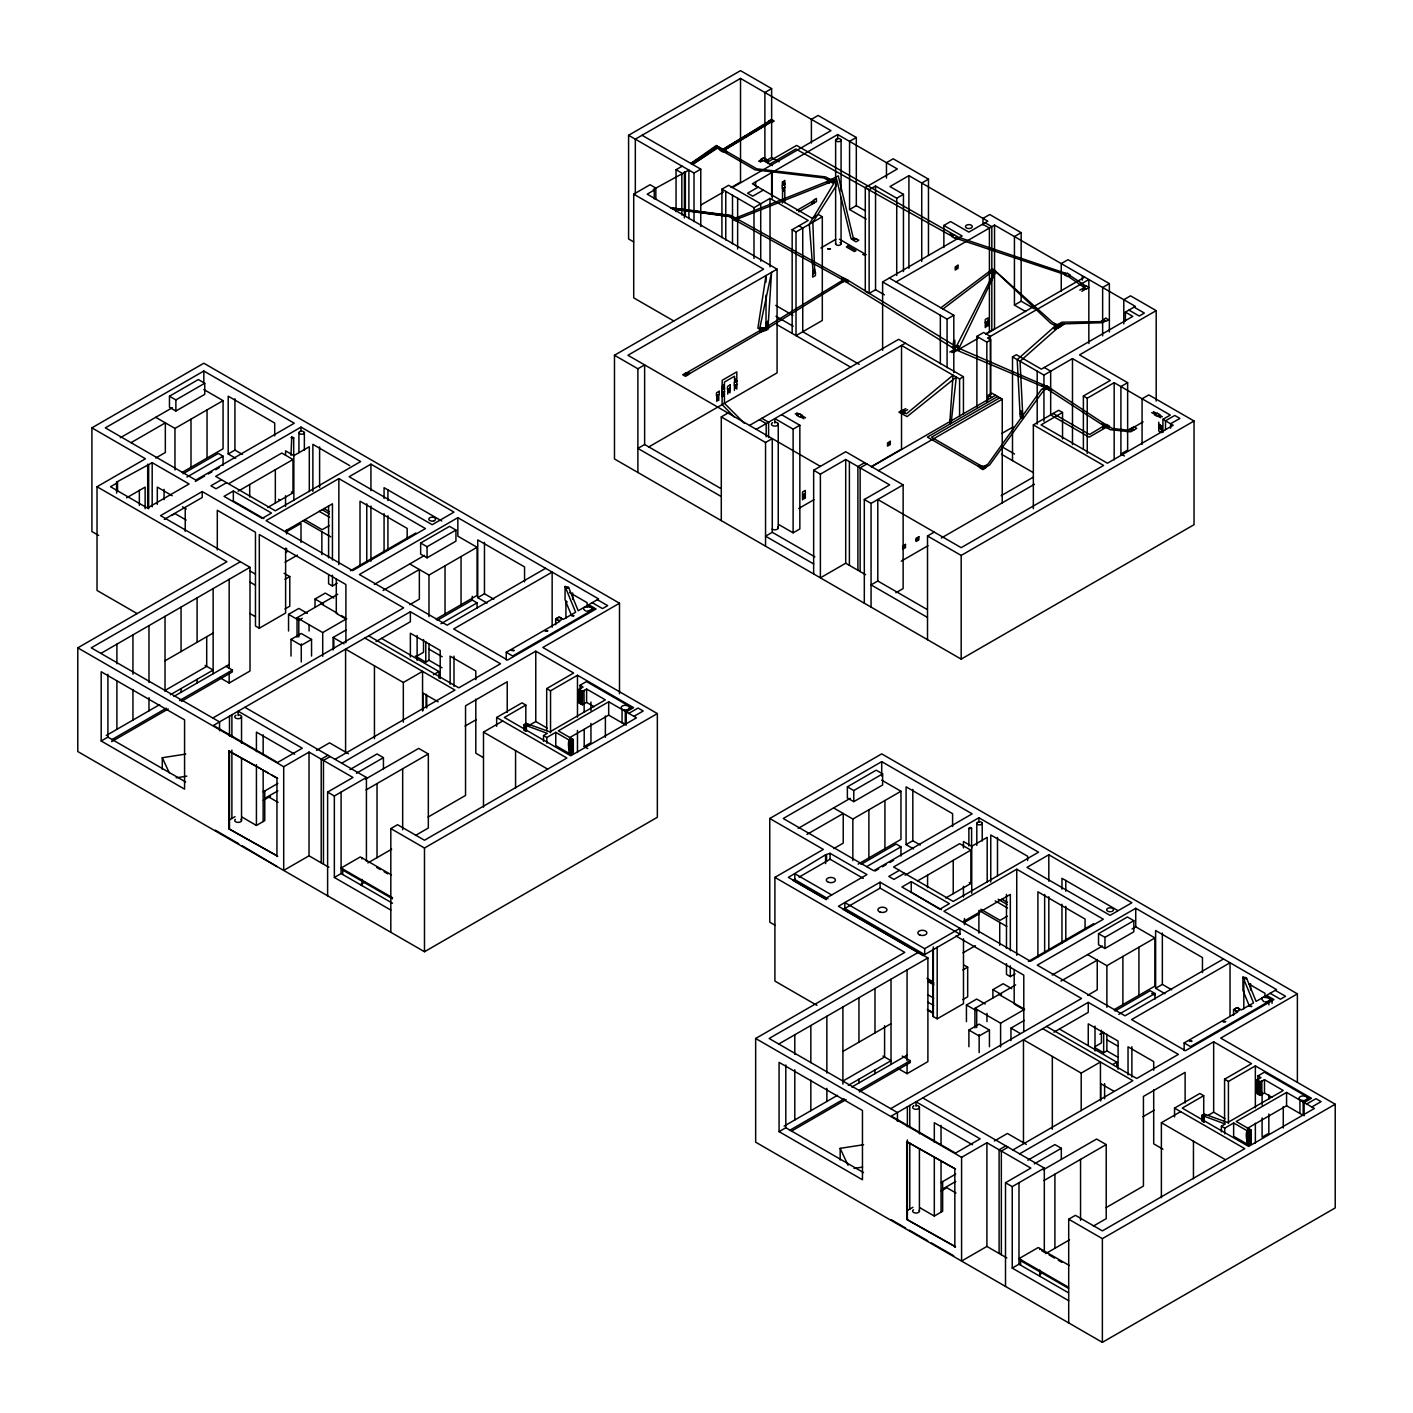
<?xml version="1.0" encoding="UTF-8"?>
<svg xmlns="http://www.w3.org/2000/svg" width="1413" height="1413" viewBox="0 0 1413 1413"><rect width="100%" height="100%" fill="white"/><g stroke="black" fill="none" stroke-linecap="round" stroke-linejoin="round"><path stroke-width="1.5" d="M290.99 455.322L291.749 436.97M291.767 436.97L293.639 437.924L290.99 437.677M565.924 618.258L565.906 600.984M584.205 690.445L583.958 690.568A2.49 1.448 0 0 1 581.061 690.621L579.966 689.226A2.49 1.448 0 0 1 580.69 688.396M841.053 243.99L841.071 197.484M968.876 845.963L968.876 828.248L970.448 827.523M971.596 848.171L971.596 828.301L970.448 827.523M770.438 122.083L770.615 120.9L771.551 121.43L723.597 150.326L723.597 149.248M971.579 828.407L968.876 828.407M958.491 348.075L958.562 345.885L958.014 347.792M547.714 631.099L545.012 631.046L547.643 630.728M1225.583 1021.776L1222.899 1021.634L1225.583 1021.458M1251.847 1006.321L1249.233 1005.862L1251.37 1006.692M830.667 180.811L829.184 180.246L826.905 182.153L833.44 179.133L829.184 180.246L827.117 179.045M957.678 347.598L957.89 345.478L957.219 347.333M956.919 347.156L957.378 345.161L956.53 346.927M863.113 254.428L864.897 254.428M864.88 254.658L863.131 254.658M840.965 244.202L840.7 244.573A2.72 1.572 0 0 1 837.22 245.226A2.72 1.572 0 0 1 835.772 243.283M672.182 208.594L729.779 216.118L735.555 218.821L730.362 215.73L671.193 208.011M573.961 615.697L571.329 615.291L573.484 616.068M1204.017 1116.093L1205.66 1115.069L1203.152 1115.669M1249.904 1129.393L1249.799 1143.082M571.912 752.44C571.082 757.739 572.954 740.907 571.629 738.911C563.469 736.155 574.137 774.253 569.987 740.165M761.784 330.748L767.93 327.922L766.605 327.162L762.578 328.664M513.873 650.828L511.347 650.333L513.996 650.227M571.876 739.953L571.876 753.27M1191.707 1041.505L1189.234 1040.975L1191.883 1040.869M1249.763 1143.912C1254.62 1122.487 1241.886 1126.355 1247.944 1144.159M763.974 329.07L766.906 327.321L762.031 329.3L764.61 329.194M1244.147 991.255L1244.147 992.368M1265.359 1001.941C1280.125 999.238 1254.249 993.056 1264.087 1001.764M940.864 307.787L990.16 270.854M942.983 309.005L989.506 273.68L995.3 270.66L992.544 269.053L989.789 270.66L992.544 272.25M571.77 740.023L571.629 753.429M690.816 163.431L716.338 145.504L722.414 149.001M692.388 164.332L717.292 147.659L726.176 152.445L717.362 147.305L691.964 164.085M691.399 163.749L717.062 146.634L726.971 152.003L717.08 146.281L691.098 163.59M692.67 164.509L717.398 148.082L720.701 149.99M735.396 219.739L738.822 218.079L735.696 219.88M770.615 120.9L725.222 148.294L769.696 121.659M723.332 150.167L770.156 121.924M98.627 535.439L91.898 531.553L91.898 427.856L203.825 363.229L619.495 603.227L619.495 693.677M203.825 371.018L105.357 427.856L195.806 480.084L294.275 423.229L203.825 371.018L203.825 383.365M169.472 396.223L198.332 379.549L204.744 383.259L204.744 394.368L175.883 411.024L169.472 407.333L169.472 396.223L175.883 399.914L204.744 383.259M633.642 241.888L628.591 238.974L628.591 135.277L740.518 70.65L771.639 88.613L771.639 157.497L779.075 161.788M732.499 187.487L830.968 130.65L740.518 78.422L635.32 139.163L635.32 194.323M120.282 437.765L172.368 407.686M130.95 442.711L165.339 422.858L165.339 452.496L155.783 458.006M155.713 417.312L174.965 428.422L223.077 400.638L223.077 448.786L182.083 472.454M771.639 88.613L764.892 92.499L764.892 159.227M137.132 613.595L97.02 590.44L97.02 486.743L145.451 458.783L91.898 427.856M116.59 493.155L116.59 482.116L152.18 462.669L189.077 483.97L147.376 508.044L110.497 486.743L117.544 482.663L117.544 491.494M673.842 321.016L633.713 297.86L633.713 194.164L650.068 184.714L655.844 188.053L655.844 199.074M676.05 211.632L676.05 169.719L682.143 166.204M769.025 121.253L723.332 149.089M688.89 218.626L688.89 170.09L653.283 189.536L654.254 190.084L654.254 198.915M722.855 149.884L725.417 148.418M770.721 122.242L724.763 149.919M654.254 190.084L647.189 194.164L777.079 269.159L777.079 372.855L648.655 447.003M126.569 497.835L145.133 487.114L145.133 508.751M628.591 135.277L694.013 173.057L700.76 169.154L700.76 226.522M183.107 473.708L218.256 453.414L223.077 456.187L223.077 465.46M186.905 477.064L223.077 456.187M274.705 435.893L274.705 423.052L228.2 396.188L228.2 453.962L234.929 450.076L242.382 454.385M195.312 481.48L204.567 476.128M208.259 473.991L211.968 471.854M215.659 469.717L219.368 467.579M758.675 161.17L761.43 159.581M762.084 159.969L759.982 161.17L762.578 160.252M301.004 427.115L215.694 476.375L275.341 510.817L360.668 461.556L301.004 427.115L301.004 431.513M760.3 162.124L763.055 160.517M766.588 160.411L771.639 157.497M721.919 237.702L721.919 189.165L728.649 185.28L760.724 203.79L760.724 261.158M221.47 479.714L210.908 485.807L216.048 488.774L226.592 482.663M212.798 718.034L403.641 607.855L202.218 491.565L160.534 515.639L250.013 567.302L250.013 670.998L229.171 683.027L219.545 677.481M700.76 205.079L723.474 191.974M731.051 187.593L740.518 182.118L740.518 78.422M164.314 519.366L202.218 497.482L202.218 491.565M171.75 515.445L174.965 513.59L186.198 520.09M229.083 483.458L281.77 453.043L292.986 459.525L292.986 492.854L267.764 507.426M884.379 294.805L875.548 289.718L869.136 293.409L865.286 291.202L865.286 187.487L897.361 168.977L837.697 134.535L752.387 183.796L812.051 218.238L818.463 214.529L822.313 216.754L822.313 320.451L796.014 335.64L796.014 231.944L822.313 216.754M758.163 187.117L747.601 193.228L752.74 196.177L763.303 190.084M285.55 455.127L285.55 450.853L293.851 455.64L309.306 446.72L309.306 491.583M233.339 491L224.031 496.369L262.2 518.412L271.508 513.043L233.339 491L233.339 500.997L263.86 518.624M238.143 491.194L292.986 459.525M865.533 210.961L856.313 205.644L856.313 137.503L849.566 141.388L849.566 209.53L866.169 219.121M782.502 183.831L782.996 185.156M784.462 182.701L784.462 184.308M784.974 184.008L782.219 185.598L782.219 188.794L784.974 187.205M731.916 218.008L736.12 218.026M735.961 217.92L828.442 181.023M721.919 189.165L753.994 207.676L770.032 198.421L808.201 220.463L792.163 229.718L792.163 333.415M782.608 191.32L782.837 188.424M736.632 218.309L738.169 217.69L734.389 218.768M737.727 218.944L833.652 180.846L830.897 179.257L828.142 180.846L830.897 182.454M737.674 221.187L738.593 220.658L736.685 219.315M827.983 178.55L834.712 182.171M831.339 179.522L838.262 175.848L853.134 237.349L855.695 238.832M830.173 182.03L828.442 183.036L830.349 182.136M833.281 180.634L836.549 178.762L851.015 238.567L853.576 240.051M834.977 181.994L831.427 180.687L827.612 182.56L831.144 180.528L829.82 179.875M813.658 200.717L796.773 210.466M813.641 201.335L812.175 201.67M813.641 201.829L812.175 203.154L813.641 202.306M813.641 202.66L812.175 203.755L813.641 202.889M798.663 211.897L816.414 201.635L816.414 198.456L813.658 200.045L813.658 203.242M338.855 478.601L266.05 520.638L352.649 570.622L425.454 528.586L338.855 478.601L338.855 564.652M370.93 464.153L349.117 476.746L432.184 524.7L453.997 512.107L370.93 464.153L370.93 490.629M865.286 187.487L869.136 189.713L875.548 186.021L896.725 198.226L903.455 194.34L903.455 271.561M619.495 603.227L542.839 647.472L657.345 713.583L657.345 817.279L424.483 951.726L77.786 751.539L77.786 647.843L226.91 561.738L97.02 486.743M285.62 530.811L332.444 503.787L332.444 560.043M286.892 531.553L301.004 523.411L301.004 542.451M849.566 209.53L856.313 205.644M943.866 247.522L943.866 225.462L950.596 221.558L968.876 232.121L987.811 221.187L908.912 175.636L889.978 186.569L903.455 194.34M240.387 561.738L91.244 647.843L219.545 721.919L219.545 730.733M1142.075 444.441L1142.075 398.784L1148.804 394.898L1194.038 421.003L1194.038 524.7L961.176 659.129L614.478 458.96L614.478 355.264L763.621 269.159L633.713 194.164M100.871 653.407L250.013 567.302M928.465 255.435L928.465 179.168L921.735 183.054L921.735 261.493M329.388 525.548L322.182 529.698L304.678 519.613M777.079 269.159L627.937 355.264L820.388 466.361M820.882 247.946L835.842 239.309M285.126 562.197L297.472 555.079M614.478 355.264L637.881 368.775L644.628 364.89L644.628 444.512L720.436 488.28M814.736 269.565L814.542 272.868M284.967 579.33L289.789 576.557L289.789 606.177L284.967 608.968M165.021 660.807L213.133 633.024M841.653 278.555L847.5 281.964L842.978 279.597M759.417 328.275L761.059 329.547M760.671 327.551L763.002 329.176M842.66 280.286L766.729 326.703L766.87 321.687L767.135 326.527M843.985 280.198L841.883 281.399M842.378 281.699L844.974 280.039M842.784 281.929L844.568 280.904L765.475 329.688M685.729 373.315L760.689 330.112M763.515 328.558L768.425 325.785L768.425 328.964L765.669 330.554L765.669 327.374M847.747 280.039L844.974 281.629L842.219 280.039L844.974 278.432L958.985 348.357L1046.327 386.191M687.248 374.198L689.615 373.244L686.594 374.993L685.058 374.109L688.484 372.59L686.488 373.756M767.559 327.71L760.106 331.949M762.472 331.137L760.424 332.143L762.314 331.048L759.717 328.099L761.96 329.017L762.472 331.137L687.954 374.604M847.888 281.752L842.307 278.184M350.477 570.764L415.828 533.037M217.302 549.904L217.302 510.27L255.47 532.295L255.47 625.994L259.303 628.22L285.62 613.03L285.62 548.12M328.593 575.126L328.593 583.781L332.444 586.006L337.248 583.216M288.552 631.01L288.552 614.355L298.814 608.42L307.363 613.366M315.011 607.343L315.011 599.024L325.273 593.089L333.821 598.035M552.147 627.266L552.147 572.106L453.679 628.962L507.567 660.065L596.074 608.968L588.709 604.693L598.653 598.953L457.847 517.67L359.379 574.526L447.126 625.182L545.595 568.326M165.021 690.445L206.704 666.371L206.704 637.192M420.65 543.016L449.528 526.36L455.94 530.052L455.94 541.179L427.062 557.835L420.65 554.126L420.65 543.016L427.062 546.725L455.94 530.052M954.605 235.017L951.85 236.607L954.605 238.196L957.36 236.607M297.048 637.192L297.048 617.746L337.76 594.237M882.613 350.336L882.613 281.929L962.147 236.006L943.866 225.462M302.241 618.293L298.814 620.272L288.552 614.355M170.355 694.754L213.133 670.062L205.115 665.435M106.222 735.502L159.669 704.628M173.923 696.397L229.171 664.516M101.188 740.995L184.573 789.143L184.573 719.871L101.188 671.74L101.188 740.995L107.918 737.109L185.633 781.954M896.072 281.929L994.54 225.091L1135.345 306.374L1125.402 312.114L1125.402 320.945M374.304 584.417L424.536 555.415M111.627 739.776L166.345 708.196M179.539 700.565L232.368 670.062L232.368 671.917L181.429 701.325M111.627 741.631L168.218 708.955M724.622 388.116L721.866 389.705L721.866 392.885L724.622 391.295M737.003 380.962L734.23 382.552L734.23 385.749L737.003 384.142M291.007 656.091L291.007 639.418L301.269 633.501L311.549 639.418L311.549 656.091M383.064 590.475L419.361 569.51L419.361 599.147L409.805 604.658M734.636 388.345L734.919 385.343M723.456 396.17L723.156 392.143M644.628 444.512L637.881 448.398L721.284 496.546M297.048 617.746L322.712 632.565L346.768 618.664M311.549 639.418L301.269 645.352L291.007 639.418M957.255 266.686L957.466 267.622M1034.281 308.758L1021.157 301.199L1021.157 232.668L1014.428 236.572L1014.428 305.084L1025.661 311.567M409.735 563.964L428.987 575.073L477.082 547.29L477.082 595.438L436.105 619.106M333.079 649.98L333.079 637.475L346.397 629.792M721.284 520.62L721.284 416.923L728.013 413.038M995.882 272.197L992.862 269.848L988.994 271.861L992.915 269.6L994.893 270.89M368.687 635.815L458.801 687.848L500.502 663.774L410.371 611.741L213.451 725.434L277.602 762.472L302.294 748.219L238.143 711.181L238.143 715.596M749.508 425.437L898.65 339.332L963.436 376.741L963.436 414.256M376.017 641.573L410.371 621.738L410.371 611.741M756.238 429.322L905.38 343.218M882.613 281.929L947.081 319.144L953.81 315.258L953.81 372.626M437.129 620.378L472.278 600.066L477.082 602.856L477.082 608.402M524.559 581.909L524.559 566.931L477.735 539.89L477.735 597.664L484.465 593.778L493.826 599.183M440.927 623.734L477.082 602.856M228.835 828.76L277.602 856.172L228.835 828.76L228.835 750.992L260.946 768.778M721.284 416.923L765.546 442.481L772.275 438.595L772.275 532.295L814.842 556.863M774.836 422.999L774.836 418.601L793.117 429.146L799.846 425.26L799.846 528.957L793.117 532.842L778.492 524.4M1014.428 305.084L1021.157 301.199M985.25 322.676L988.005 321.087M986.221 324.707L986.221 322.111M987.245 324.125L987.369 321.44M987.775 323.824L987.775 321.21M417.118 655.985L423.529 652.294L423.529 639.594M952.327 347.227L953.881 348.11M949.819 352.049L954.852 349.152L954.852 340.233M976.895 406.979L976.895 336.382L983.642 332.479L990.372 336.382L990.372 395.94M951.779 352.508L958.985 348.357L994.805 273.981L994.063 271.225L993.304 273.115L992.721 269.954M953.227 352.632L977.99 338.343M985.603 333.945L994.54 328.787L994.54 225.091M986.203 333.963L1084.672 277.125M415.281 656.038L425.772 662.114L428.987 660.26L442.039 667.784M976.895 336.382L986.839 342.123L990.69 339.897L990.69 395.057M1079.832 290.124L1083.965 287.74M1084.937 288.287L1083.153 289.312L1085.484 288.605M345.584 752.846L345.584 649.15L403.323 682.479L422.558 671.369L422.558 711.075M1081.863 291.29L1085.996 288.888M1109.364 331.967L1109.364 283.607L1102.635 287.493L1102.635 335.852M433.42 674.725L438.931 671.546L438.931 678.081M77.786 647.843L283.695 766.729L309.023 752.105L352.967 777.468L327.622 792.092L327.622 895.789M902.006 410.759L905.804 408.569M871.062 466.732L901.529 449.14L901.529 345.443L959.586 378.967L963.436 376.741M316.512 750.374L329.547 742.849L348.41 753.73M903.843 411.819L907.658 409.629M1055.864 324.407L1059.379 326.615L1055.122 329.141L1059.98 326.686L1056.624 324.849M901.635 413.726L904.391 412.137L901.635 410.547L898.88 412.137L907.111 416.605L956.301 377.077L951.196 422.54M1054.893 326.279L1017.201 359.644L1020.204 416.923L1022.959 418.513L1022.959 415.334L1020.204 413.744M1057.648 324.69L1061.993 322.182L1100.745 321.634L1103.571 320.097M228.835 750.992L277.602 778.386L272.038 775.189M1057.754 327.922L1020.045 361.286L1022.747 415.21M1060.509 326.332L1064.854 323.824L1102.564 322.694L1105.319 321.104M555.662 624.67L555.662 618.965L559.195 616.916L563.363 619.336L575.639 612.235L565.059 586.466L568.503 587.101L578.217 610.752L587.737 605.259L594.149 608.968L512.672 656.003L506.26 652.294L506.26 659.924M813.658 573.961L813.658 470.246L845.716 451.736L903.137 484.889L903.137 588.585L895.895 592.771M1012.503 460.62L1012.503 356.924L1016.353 354.698L1041.363 369.146L1132.784 316.371L1125.402 312.114M263.154 791.916L277.849 783.42M327.94 755.249L321.21 759.134L321.21 862.831M506.26 652.294L559.831 621.367L555.662 618.965M330.183 756.538L323.453 760.441L323.453 864.138M813.658 470.246L820.388 474.15L845.716 459.508L889.66 484.889L864.314 499.513L864.314 603.21M264.761 798.398L277.849 790.838M229.489 819.876L235.017 816.679M263.313 800.341L270.537 796.173M335.005 759.329L454.951 690.074L364.837 638.04M888.636 443.276L888.865 444.389M1103.8 320.221L1101.804 321.104M1104.118 320.415L1102.352 321.422L1104.436 320.592M802.549 495.186L805.304 493.596M1104.719 320.751L1102.952 321.775L1105.001 320.91M341.734 763.214L535.774 651.181L573.625 673.03L546.69 688.59L546.69 730.503M864.65 462.669L857.903 466.555L857.903 570.251M866.893 463.959L860.146 467.844L860.146 571.541M988.129 399.861L988.129 395.446L991.979 393.22L1002.241 399.155L1002.241 502.851M798.716 508.503L813.941 499.707M871.697 466.732L995.511 395.251M349.947 769.573L377.024 753.959L383.435 757.651L383.435 768.76M997.666 396.505L927.387 437.094L982.689 468.851L986.627 466.573L985.568 465.972M241.8 816.979L256.424 825.439L264.761 820.617L264.761 790.98M999.839 397.76L931.485 437.218L982.477 466.661M878.427 470.635L1002.241 399.155M1012.503 356.924L1043.942 375.081L1072.485 358.602L1110.318 380.45L1083.382 395.993L1083.382 448.963M772.275 532.295L765.546 536.181L813.658 563.946M1156.187 401.098L1156.187 310.63L1079.532 354.893L1127.645 382.676L1127.645 450.076L1120.915 453.962L1120.915 386.561L1127.645 382.676M356.376 773.282L383.435 757.651M327.622 792.092L334.351 795.978L366.426 777.468L366.426 861.312M365.384 779.181L418.707 748.395L428.333 753.959L428.333 828.018L415.51 835.436M1046.503 388.875L1043.606 390.536L989.524 465.054L985.002 467.668M465.036 726.105L476.393 719.535M1050.283 390.536L1046.256 387.798M366.02 789.938L428.333 753.959M496.652 726.3L496.652 717.468L521.98 702.844L525.83 705.069L525.83 724.922M864.314 499.513L871.062 503.399L903.137 484.889M525.83 705.069L504.353 717.468L570.746 755.796L636.486 717.839L626.224 711.922L626.224 725.152M546.69 688.59L550.54 690.816L577.475 675.255L633.607 707.666L626.224 711.922M483.493 807.123L483.493 732.111L502.745 720.983M1001.729 433.508L1013.103 426.956M584.205 703.762L583.958 703.904A2.49 1.448 0 0 1 581.061 703.957L580.089 703.215L580.054 685.252L586.466 681.561L631.682 707.666L625.27 711.357L608.685 701.784L558.329 730.857L573.307 739.511L573.307 752.846L570.746 754.33L555.768 745.675L555.768 732.34L546.849 737.48L543.51 735.555L543.51 741.277M1033.345 508.733L1033.345 424.889L1058.69 410.265L1062.541 412.49L1062.541 438.966M594.114 706.712L586.607 702.385L582.439 704.787L578.924 702.756L578.924 689.42L583.092 687.018L580.054 685.252M1062.541 412.49L1041.045 424.889L1107.439 463.217L1173.179 425.26L1162.917 419.325L1162.917 432.572M1083.382 395.993L1087.233 398.219L1114.168 382.676L1170.3 415.069L1162.917 419.325M276.948 866.54L242.435 845.875M523.94 730.433L523.94 724.71L526.219 723.403L549.869 731.899L605.347 699.859L586.607 689.049L582.439 691.452L578.924 689.42M528.444 725.787L535.774 721.548L547.131 728.101M978.432 466.308L982.724 468.568L984.667 467.473M980.004 465.407L984.049 467.12M328.911 867.282L309.023 855.801L283.695 870.426L283.695 766.729M983.43 466.767L987.952 464.153L1041.54 389.352L1046.256 386.932L1042.829 385.025L1046.044 387.038M985.815 466.096L982.318 466.749M986.027 466.219L982.459 468.039L978.944 466.025L983.324 468.021L986.433 466.467M578.924 702.756L580.69 701.731M543.51 735.555L547.308 733.382L523.94 724.71M865.604 574.702L845.716 563.222L820.388 577.846L820.388 474.15M390.818 932.28L390.818 828.583L397.548 824.697L424.483 840.24L566.896 758.022L496.652 717.468M1103.217 423.441L1102.052 424.112L1108.534 428.051L1102.246 423.988M428.086 817.067L465.548 795.431L465.548 705.811L507.232 681.737L507.232 712.329M1106.149 427.362L1089.176 437.165L1050.636 414.91M569.51 737.727L608.685 715.119L625.27 724.692L625.27 711.357M1106.467 427.538L1109.223 425.949L1106.467 424.359L1103.694 425.949L1110.159 429.676L1130.771 431.795L1136.759 428.351L1134.003 426.744L1128.016 430.206L1112.278 428.457L1108.569 426.32M903.243 546.619L903.243 548.05M334.351 795.978L334.351 877.473L341.098 873.57L392.496 903.243M555.768 732.34L570.746 740.995L573.307 739.511M927.511 639.683L927.511 535.986L934.24 532.1M1001.199 495.68L1033.415 477.082M367.857 862.937L391.684 849.178M628.785 713.406L638.075 708.037L643.215 711.004L633.925 716.356M901.282 561.138L927.952 545.736M941.288 538.035L1034.457 484.253M1126.285 431.601L1143.099 421.886M1131.795 428.669L1129.888 429.375M1132.202 428.898L1130.612 429.799L1132.608 429.128M1132.943 429.322L1131.354 430.223L1133.279 429.517M584.205 729.426L584.205 746.541L590.952 742.655L590.952 723.403M1160.762 416.181L1158.89 415.563M926.716 609.233L877.791 580.99L871.062 584.876L927.511 617.463M360.333 884.679L364.907 882.048M390.8 828.583L424.483 848.012L657.345 713.583M927.511 535.986L961.176 555.433L1194.038 421.003M774.819 925.109L769.767 922.194L769.767 818.498L881.712 753.871L1297.381 993.851L1297.381 1082.111M881.712 761.642L783.244 818.498L873.693 870.708L972.162 813.853L881.712 761.642L881.712 776.037M847.358 786.847L876.219 770.173L882.63 773.882L882.63 784.992L853.77 801.666L847.358 797.956L847.358 786.847L853.77 790.556L882.63 773.882M798.168 828.389L850.255 798.327M806.929 834.447L843.225 813.499L843.225 843.119L833.67 848.63M833.599 807.936L852.851 819.045L900.964 791.262L900.964 839.41L858.186 864.102M816.926 1005.332L774.907 981.081L774.907 877.385L823.337 849.407L769.767 818.498M825.581 854.777L788.383 877.385L825.263 898.668L866.964 874.594L830.067 853.311L825.581 854.777L825.581 863.608M795.431 879.222L793.188 880.529L826.393 899.692M799.087 877.12L830.067 859.228L863.272 878.391M860.994 864.35L896.142 844.038L900.964 846.829L900.964 856.084M866.699 866.593L900.964 846.829M952.592 826.517L952.592 813.676L906.086 786.829L906.086 844.603L912.816 840.717L920.269 845.009M875.053 871.044L878.745 868.907M882.454 866.77L886.145 864.632M889.854 862.495L893.546 860.358M978.891 817.756L893.581 866.999L953.227 901.441L1038.555 852.198L978.891 817.756L978.891 822.154M899.357 870.337L888.795 876.431L893.934 879.398L904.479 873.305M890.685 1108.657L1081.528 998.479L880.105 882.189L838.421 906.263L927.899 957.926L927.899 1061.622L907.058 1073.668L897.432 1068.104M959.975 934.223L880.105 888.123L843.225 909.407L923.078 955.524L959.975 934.223L959.975 928.306L924.685 948.671L844.833 902.554L844.833 908.488L924.685 954.587L924.685 948.671M905.079 875.177L959.657 843.667L970.872 850.149L970.872 883.496L945.65 898.05M963.436 847.906L963.436 841.494L971.738 846.281L987.192 837.361L987.192 882.224M940.087 909.036L949.395 903.666L911.226 881.641L901.918 887.011L941.464 909.654M917.673 880.864L970.872 850.149M911.703 892.468L939.115 908.859M1016.742 869.225L943.937 911.261L1030.536 961.264L1103.341 919.227L1016.742 869.225L1016.742 955.276M1048.817 854.777L1027.004 867.37L1110.07 915.341L1131.884 902.748L1048.817 854.777L1048.817 881.253M1297.381 993.851L1220.726 1038.113L1335.214 1104.224L1335.214 1207.921L1102.37 1342.35L755.655 1142.181L755.655 1038.484L904.797 952.38L774.907 877.385M963.489 921.453L1010.33 894.411L1010.33 950.666M964.779 922.194L978.891 914.034M918.273 952.38L769.131 1038.484L897.432 1112.543L897.432 1121.374M778.757 1044.03L927.899 957.926M1007.275 916.172L1000.068 920.34L980.816 909.23M963.012 952.839L975.359 945.703M962.854 969.972L967.675 967.181L967.675 996.819L962.854 999.592M842.907 1051.431L891.02 1023.666M1028.364 961.405L1093.715 923.678M932.863 949.2L932.863 1016.353L937.19 1018.844L963.489 1003.672L963.489 938.762M1006.48 963.595L1006.48 974.405L1010.33 976.63L1015.135 973.857M966.439 1021.652L966.439 1004.979L976.701 999.062L985.25 1003.989M992.897 997.984L992.897 989.648L1003.159 983.731L1011.708 988.658M1230.034 1015.7L1230.034 962.748L1131.566 1019.585L1185.436 1050.707L1273.961 999.592L1266.596 995.335L1276.54 989.595L1135.734 908.294L1037.266 965.15L1125.013 1015.806L1223.481 958.968M842.907 1081.069L884.591 1056.995L884.591 1025.75M1098.537 933.657L1127.415 916.984L1133.827 920.693L1133.827 931.803L1104.948 948.459L1098.537 944.767L1098.537 933.657L1104.948 937.349L1133.827 920.693M974.935 1027.816L974.935 1008.37L1015.647 984.879M848.242 1085.396L891.02 1060.704L883.001 1056.076M784.109 1126.126L837.556 1095.269M851.809 1087.039L907.058 1055.14M779.075 1131.619L862.46 1179.767L862.46 1110.512L779.075 1062.364L779.075 1131.619L785.805 1127.733L863.52 1172.596M1052.19 975.058L1102.423 946.039M1132.025 928.959L1135.734 926.822L1154.969 937.932L1154.969 986.08L1113.992 1009.73M789.514 1130.418L844.232 1098.819M859.316 1090.112L910.255 1060.704L910.255 1062.558L859.316 1091.966M791.404 1131.177L846.104 1099.579M968.894 1046.715L968.894 1030.059L979.156 1024.125L989.436 1030.059L989.436 1046.715M1060.951 981.099L1097.247 960.151L1097.247 989.771L1087.692 995.3M974.935 1008.37L1000.598 1023.189L1024.655 1009.306L998.991 994.487M989.436 1030.059L979.156 1035.976L968.894 1030.059M1087.621 954.587L1106.874 965.697L1154.969 937.932M1010.966 1040.604L1010.966 1028.116L1024.284 1020.416M1046.574 1026.439L1136.688 1078.472L1178.389 1054.398L1088.257 1002.365L891.338 1116.058L955.488 1153.096L980.18 1138.843L916.03 1101.804L916.03 1106.22M1053.904 1032.214L1088.257 1012.362L1088.257 1002.365M1115.016 1011.001L1150.164 990.707L1154.969 993.48L1154.969 999.044M1202.445 972.533L1202.445 957.555L1155.622 930.513L1155.622 988.288L1162.351 984.402L1171.713 989.807M1118.813 1014.357L1154.969 993.48M906.722 1141.616L955.488 1169.028L906.722 1141.616L906.722 1219.384L955.488 1246.796L906.722 1219.384M1095.004 1046.627L1101.416 1042.918L1101.416 1030.218M1094.916 1047.687L1103.659 1052.738L1106.874 1050.883L1118.054 1057.348M1023.471 1143.47L1023.471 1039.774L1081.21 1073.103L1100.444 1061.993L1100.444 1099.508M1113.144 1064.289L1116.8 1062.187L1116.8 1066.532M755.655 1038.484L961.582 1157.353L986.91 1142.728L1030.854 1168.092L1005.508 1182.734L1005.508 1286.431M994.399 1140.998L1007.434 1133.473L1026.297 1144.371M1233.549 1015.311L1233.549 1009.589L1237.082 1007.557L1241.25 1009.959L1253.525 1002.877L1242.945 977.09L1246.39 977.743L1256.104 1001.393L1265.624 995.882L1272.036 999.592L1272.036 1003.407M941.04 1182.54L955.736 1174.062M1005.826 1145.872L999.097 1149.776L999.097 1253.472M1184.147 1050.548L1184.147 1042.935L1237.717 1011.991L1233.549 1009.589M1008.07 1147.179L1001.34 1151.065L1001.34 1254.762M942.648 1189.022L955.736 1181.462M1272.036 999.592L1190.558 1046.627L1184.147 1042.935M907.376 1210.499L912.904 1207.303M941.199 1190.965L946.816 1187.732L955.965 1193.014M1012.891 1149.952L1132.837 1080.698L1042.723 1028.664M1019.621 1153.838L1213.661 1041.805L1251.512 1063.671L1224.576 1079.214L1224.576 1123.353M1027.834 1160.214L1054.91 1144.583L1061.322 1148.292L1061.322 1159.402M919.686 1207.62L934.311 1216.063L942.648 1211.241L942.648 1181.621M1034.263 1163.906L1061.322 1148.292M1005.508 1182.734L1012.238 1186.62L1044.313 1168.092L1044.313 1251.936M1043.271 1169.805L1096.594 1139.037L1106.22 1144.583L1106.22 1218.66L1093.397 1226.06M1142.923 1116.729L1154.28 1110.176M1043.907 1180.562L1106.22 1144.583M1174.539 1116.924L1174.539 1108.11L1199.867 1093.468L1203.717 1095.693L1203.717 1115.564M1203.717 1095.693L1182.239 1108.11L1248.633 1146.438L1314.373 1108.481L1304.111 1102.546L1304.111 1115.793M1224.576 1079.214L1228.427 1081.44L1255.362 1065.879L1311.494 1098.29L1304.111 1102.546M1161.38 1197.747L1161.38 1122.734L1180.632 1111.625M1257.941 1079.691L1257.941 1075.894L1264.352 1072.184L1309.568 1098.29L1303.157 1101.999L1286.572 1092.426L1236.216 1121.498L1251.194 1130.135L1251.194 1143.47L1248.633 1144.954L1233.637 1136.299L1233.637 1122.982L1224.735 1128.122L1221.397 1126.196L1221.397 1131.901M1272 1097.336L1264.494 1093.008L1260.325 1095.428L1256.811 1093.379L1256.811 1080.044L1260.979 1077.642L1257.941 1075.894M1201.827 1121.057L1201.827 1115.352L1204.106 1114.027L1227.756 1122.523L1283.234 1090.5L1264.494 1079.673L1260.325 1082.093L1256.811 1080.044M1208.168 1115.352L1213.661 1112.172L1225.018 1118.743M1006.798 1257.906L986.91 1246.425L961.582 1261.05L961.582 1157.353M1221.397 1126.196L1225.195 1124.006L1201.827 1115.352M1068.705 1322.904L1068.705 1219.207L1075.434 1215.321L1102.37 1230.882L1244.782 1148.663L1174.539 1108.11M1105.973 1207.691L1143.435 1186.055L1143.435 1096.435L1185.118 1072.361L1185.118 1102.97M1247.396 1128.369L1286.572 1105.761L1303.157 1115.334L1303.157 1101.999M1012.238 1186.62L1012.238 1268.097L1018.985 1264.211L1068.528 1292.824M1233.637 1122.982L1248.633 1131.619L1251.194 1130.135M1045.744 1253.578L1069.57 1239.819M1306.672 1104.03L1315.962 1098.678L1321.102 1101.628L1311.812 1106.997M1039.756 1274.438L1042.794 1272.671M1068.687 1219.207L1102.37 1238.653L1335.214 1104.224M845.133 280.127L844.568 280.904M1261.968 1081.139L1261.844 1081.192A2.49 1.448 0 0 1 1258.948 1081.245L1258.948 1094.58A2.49 1.448 0 0 0 1261.844 1094.527L1262.092 1094.404M1099.844 1034.228L1103.659 1032.214L1103.659 1052.738M434.374 520.655L434.586 520.532A3.409 1.961 0 0 0 433.685 517.388A3.409 1.961 0 0 0 428.81 518.889A3.409 1.961 0 0 0 432.837 521.079M235.989 715.208L235.918 715.243A3.391 1.961 0 0 0 236.183 718.334A3.391 1.961 0 0 0 241.305 717.433A3.391 1.961 0 0 0 238.55 714.784M1112.172 911.332L1112.473 911.173A3.409 1.961 0 0 0 1111.572 908.011A3.409 1.961 0 0 0 1106.697 909.513A3.409 1.961 0 0 0 1110.724 911.703L1111.148 911.65M913.805 1105.867L913.875 1105.849A3.391 1.961 0 0 0 914.07 1108.958A3.391 1.961 0 0 0 919.192 1108.075A3.391 1.961 0 0 0 916.436 1105.408M1248.368 1144.247L1249.304 1144.159L1249.799 1129.746M1105.249 426.85L1107.315 425.931L1109.753 427.344L1107.315 426.125L1103.465 428.068M571.488 740.165L570.357 740.253M1249.304 1130.824L1248.368 1130.912M969.954 228.429L969.548 228.5A3.409 1.961 0 0 1 965.521 226.31A3.409 1.961 0 0 1 970.378 224.808A3.409 1.961 0 0 1 971.296 227.952L971.084 228.058A3.409 1.961 0 0 1 970.236 228.376M162.283 769.379L162.283 757.721L185.704 754.1M176.166 777.804L186.816 776.161M840.17 1160.02L840.17 1148.345L863.59 1144.724M854.053 1168.427L862.566 1167.12M734.124 218.397L736.279 219.174M769.502 121.536L771.551 121.43M624.422 709.962L622.992 709.626A4.08 2.349 0 0 1 622.709 705.829A4.08 2.349 0 0 1 629.068 706.8A4.08 2.349 0 0 1 625.535 710.015L623.274 709.715M1303.422 1100.639L1303.422 1100.639A4.08 2.349 0 0 0 1306.954 1097.442A4.08 2.349 0 0 0 1300.596 1096.453A4.08 2.349 0 0 0 1300.878 1100.25L1301.779 1100.515M567.302 601.973L565.871 601.284M586.854 611.264C602.962 606.901 575.886 604.058 585.706 610.999M526.219 725.47L527.738 724.392L525.141 724.533L525.194 731.157M526.307 725.47L526.484 731.192M1204.106 1116.093L1204.371 1121.834M685.058 374.109L687.619 374.41M670.875 207.835L730.963 215.465L735.078 217.849M672.411 208.718L729.497 216.277L732.287 217.796M673.012 209.071L729.108 216.525L737.833 221.082M1301.885 1100.533L1303.086 1100.639L1301.62 1100.48M623.787 723.191L623.645 723.156M525.954 725.417L526.219 731.175M722.661 149.778L723.933 150.114M903.013 412.932C898.862 411.572 909.318 408.675 901.777 412.455L903.984 413.497L902.024 412.278L902.748 413.091M958.756 348.481L960.469 349.258L958.526 348.622M560.714 617.817L561.173 618.082A2.49 1.448 0 0 1 559.742 620.36A2.49 1.448 0 0 1 556.757 618.647A2.49 1.448 0 0 1 560.714 617.817L561.173 618.082M1238.6 1008.44L1239.06 1008.705A2.49 1.448 0 0 1 1237.629 1011.001A2.49 1.448 0 0 1 1234.644 1009.271A2.49 1.448 0 0 1 1238.6 1008.44L1239.06 1008.705M1247.697 1130.718L1247.979 1144.159M1046.397 387.215L1051.466 389.97L1046.68 387.639L1043.271 389.034L1046.097 387.339M1045.779 387.18L1042.211 385.396M733.524 218.75L738.24 220.852M730.433 215.694L734.742 218.044M525.495 725.24L525.936 731.122M1105.372 424.995L1089.547 434.498L1053.127 413.461M856.313 137.503L818.145 115.46L811.398 119.346L811.398 143.031M928.465 179.168L893.193 158.786L886.463 162.689L886.463 178.073M1021.157 232.668L989.736 214.529L982.989 218.414L982.989 224.95M1109.364 283.607L1067.998 259.709L1061.251 263.595L1061.251 291.431M1156.187 310.63L1130.541 295.829L1123.794 299.715L1123.794 323.895M1134.056 307.116L1144.353 313.068L1139.231 316.017L1128.934 310.083M985.073 222.777L991.82 226.663L991.82 330.359M982.671 224.155L989.418 228.041L989.418 331.737M1066.78 273.645L958.544 237.296L796.579 145.415L769.025 161.312L765.899 159.51M1069.535 275.235L1085.908 286.097M1066.444 273.839L1064.519 273.31L1065.932 274.122M1069.164 275.447L1070.242 276.083L1068.687 275.729M1065.119 274.599L954.994 237.967M1067.875 276.189L1083.948 287.228M1085.449 286.362L1083.329 285.638L1085.025 286.609M953.74 235.512L949.73 234.222L952.857 236.024M956.177 237.296L957.36 237.985L955.612 237.614M952.238 236.377L795.855 149.019L770.067 163.908L764.186 160.499M995.07 270.784L1052.296 322.093L1056.836 324.725M996.236 271.985C993.904 267.799 986.327 275.941 993.657 270.784L993.887 272.815M994.116 271.349L997.737 273.433L1050.565 323.1L1055.105 325.732M833.334 181.041L834.359 179.663L832.663 180.281L835.348 182.206L836.213 185.792L812.828 222.23L814.736 272.762M830.296 179.61L825.669 176.925L756.767 168.836L725.187 150.59M830.95 180.97L833.882 182.666L830.508 181.217M830.243 181.058L829.184 180.246M828.566 180.617L823.92 177.932L755.054 169.825L723.474 151.58M831.303 182.206L833.723 183.602L809.278 224.278L813.234 273.61M765.192 159.916L767.948 161.524L764.574 160.287M764.892 161.382L772.346 165.674M855.289 239.062L852.922 238.267L854.794 239.345M1153.414 411.625L1156.805 413.585M1159.314 415.334L1162.316 416.782M1156.488 413.779L1154.297 412.914L1156.134 413.974M854.176 239.698L852.004 238.797L853.876 239.874M1151.754 412.578L1155.145 414.557M1157.901 416.146L1160.656 417.736M839.393 239.203L866.169 254.676M1159.437 424.43L1159.437 428.21M1158.748 427.821L1161.504 429.411M642.05 135.277L700.76 169.154M798.893 225.833L802.743 228.041L802.743 331.737L859.228 364.36M889.342 278.043L953.81 315.258M1044.26 367.486L1050.671 371.177L1050.671 415.316M990.69 339.897L987.493 338.043L1088.84 279.527L1088.84 343.518M792.163 229.718L796.014 231.944M1131.248 428.351L1134.003 429.941M676.05 169.719L681.825 173.057L681.825 214.97M1049.276 387.674L1105.814 424.73M1044.437 387.286L956.23 349.947L845.239 281.47M1047.104 388.928L1103.906 425.825M1043.024 388.893L1046.662 387.109L1052.031 389.635L1043.271 384.778L1041.964 385.537L1045.231 387.462M1102.952 423.6L1106.344 425.242L1102.228 427.433M1102.741 423.706L1109.099 427.715L1102.476 423.865M844.621 278.644L737.939 219.368M737.427 217.266L735.643 218.203L736.456 219.068M844.338 278.803L842.042 278.326L848.153 281.593M846.811 280.569L848.365 281.47M842.678 279.774L735.89 220.552M738.451 220.746L736.509 219.421M732.093 217.92L733.736 218.626M955.241 347.333L953.386 346.591L954.958 347.492M958.067 348.887L959.604 349.753L957.537 349.188M954.481 347.775L952.592 347.068L954.146 347.951M957.149 349.417L958.668 350.3L956.689 349.682M1120.915 453.962L1124.43 455.993M1021.67 411.395L1021.67 414.574M988.129 395.446L991.661 397.477M1033.345 424.889L1103.588 465.442L961.176 547.661L877.791 499.513L877.791 580.99M775.755 305.42L792.923 315.346M776.002 316.3L793.17 326.226M1001.517 446.508L1014.534 454.015M949.748 419.767L949.942 423.812M776.903 324.601L850.608 367.15M1001.499 454.279L1033.398 472.684M762.79 328.54L760.035 326.951L771.551 272.356L768.124 325.961M904.055 412.331L906.528 413.762L953.033 375.187L949.748 423.706M760.636 329.777L757.88 328.187L766.005 275.553L766.023 282.052M796.879 412.79L799.157 414.097M801.913 415.687L805.587 417.824M798.469 414.504L796.579 414.009L797.956 414.804M801.224 416.093L802.778 416.994L800.8 416.34M795.236 413.744L797.497 415.051M800.253 416.658L803.944 418.778M781.566 414.698L799.846 425.26M761.854 418.319L768.584 422.204L768.584 437.641M759.452 419.696L766.182 423.582L766.182 436.829M1275.25 990.336L1285.547 996.271L1280.425 999.238L1270.11 993.286M597.363 599.695L607.661 605.647L602.539 608.614L592.224 602.662M1249.11 984.137L1264.988 993.286L1264.988 997.578M349.753 465.636L312.874 444.336L312.874 491.424M569.457 592.471L587.101 602.662L587.101 606.936M1117.771 910.52L1061.958 878.303L1061.958 889.113M441.739 520.973L384.071 487.679L384.071 498.471M881.712 780.153L900.964 791.262M203.825 389.529L223.077 400.638M477.082 547.29L457.847 536.181L457.847 517.67M1001.817 899.127L1007.363 902.324M1155.622 988.288L1164.983 993.71M323.948 508.503L329.476 511.7M906.086 844.603L913.522 848.895M477.735 597.664L487.096 603.068M228.2 453.962L235.635 458.271M969.265 882.56L970.872 883.496M998.143 899.233L1007.328 904.532M291.378 491.936L292.986 492.854M322.093 509.651L329.441 513.89M995.247 900.893L1007.504 907.958M319.108 511.276L329.618 517.335M1151.772 993.48L1154.969 995.335M278.555 499.337L280.163 500.255M1006.851 926.486L978.891 910.343L978.891 933.092M302.894 520.796L330.748 536.869M955.965 935.989L1023.789 975.147L1023.789 1031.19M172.209 495.716L157.32 487.114L157.32 504.423M1106.874 1039.774L1118.178 1046.309M182.507 506.843L186.286 509.016M428.987 649.15L442.181 656.762M963.896 965.008L967.675 967.181M284.119 573.289L289.789 576.557M584.205 746.541L587.737 748.59M116.59 482.116L117.544 482.663M831.674 894.959L794.795 873.676L794.795 879.593L827.983 898.756M992.897 989.648L1001.446 994.593M315.011 599.024L323.559 603.952M1059.397 1029.035L1116.8 1062.187M381.51 638.393L438.931 671.546M321.104 603.863L337.601 613.383M341.275 615.503L344.931 617.622M1023.789 1009.589L1014.181 1004.042L1014.181 969.601M345.902 618.965L336.294 613.401L336.294 578.959M1249.904 1142.728L1251.194 1143.47M572.018 752.105L573.307 752.846M249.73 570.834L255.47 574.155M249.73 581.944L255.47 585.265M926.981 978.326L932.651 981.593M928.235 979.792L933.905 983.059M1010.966 1028.116L1020.133 1033.398M333.079 637.475L344.083 643.833M928.871 981.276L932.651 983.448M928.235 981.646L933.905 984.914M966.439 1004.979L976.701 1010.913M1114.08 1091.348L1100.762 1083.665L1100.762 1100.974M438.101 701.819L422.876 693.024L422.876 710.333M1161.38 1122.734L1225.53 1159.773M483.493 732.111L547.643 769.131M928.023 994.858L933.71 998.126M928.023 1002.259L933.71 1005.544M249.73 613.436L255.47 616.739M927.387 1009.306L933.057 1012.573M927.387 1010.048L933.057 1013.315M1162.934 1149.175L1153.697 1143.841L1153.697 1089.759M483.211 757.474L475.81 753.217L475.81 699.117M902.236 1056.076L910.255 1060.704M225.956 666.371L232.368 670.062M922.76 1097.919L1044.313 1168.092M244.873 707.295L366.426 777.468M972.533 1144.795L934.311 1122.734L934.311 1142.269M294.646 754.171L256.424 732.111L256.424 751.628M264.637 770.915L268.346 773.052M268.929 797.091L278.078 802.372M1069.341 1265.5L1038.219 1247.538L1018.985 1258.647L1068.528 1287.261M391.454 874.877L360.333 856.914L341.098 868.024L392.496 897.697M1041.664 1250.646L1045.355 1252.766M1049.047 1254.903L1054.575 1258.1M1058.266 1260.219L1061.958 1262.357M376.688 867.458L380.38 869.596M384.071 871.715L387.763 873.852M1020.592 1260.696L1068.528 1288.373M342.705 870.055L392.496 898.809M1012.238 1268.097L1068.687 1300.684M334.351 877.473L390.8 910.06M891.338 1219.755L905.592 1227.985M909.213 1230.087L927.723 1240.773M931.432 1242.91L953.634 1255.733M215.235 830.155L238.744 843.738M843.861 279.085L846.581 280.692M1258.135 1094.068L1257.923 1080.415L1258.559 1081.069M1045.938 387.921L1047.316 388.805M580.584 703.709L579.966 689.615M744.439 423.388L724.427 403.27L724.427 382.075L734.583 376.211L734.548 382.375M734.371 417.012L722.096 404.613L722.184 380.309L736.809 371.866L736.809 389.052M1258.171 1094.104L1257.853 1079.868A2.49 1.448 0 0 1 1258.559 1079.037M840.011 242.541A2.72 1.572 0 0 1 840.788 243.089L840.859 243.195M840.17 1148.345L848.047 1165.319M162.283 757.721L169.295 772.805M1249.463 1006.286L1242.945 990.425L1242.945 977.09M571.576 615.662L565.059 599.801L565.059 586.466M686.082 373.527L686.594 374.993M982.194 822.984L982.247 840.982M994.01 272.727L993.692 270.519L993.728 272.903M293.674 437.518L293.71 455.322M993.339 271.791L993.498 272.992M992.915 272.038L993.215 274.281L956.23 346.768L953.475 348.357L953.475 341.345M782.449 203.03L782.608 188.565M766.023 295.087L766.023 327.162M1299.942 1100.144L1299.942 1113.479M1286.572 1092.426L1286.572 1105.761M1283.269 1106.609L1283.269 1127.998M1268.874 1001.022L1268.874 1004.837M1268.839 1094.775L1268.839 1099.049M1268.839 1114.027L1268.839 1133.297L1262.092 1137.182L1262.092 1117.913M1264.494 1079.673L1264.494 1093.008M1262.092 1092.249L1262.092 1105.072M1261.844 1081.192L1261.844 1094.527M1260.325 1082.093L1260.325 1095.428M1255.362 1065.879L1255.362 1107.81M1255.362 1123.247L1255.362 1143.099M1250.558 983.607L1250.558 990.018M1248.633 1131.619L1248.633 1144.954M1247.449 1130.541L1247.343 1144.212M1243.811 981.081L1243.811 1008.882M1228.427 1081.44L1228.427 1123.353M1224.735 1128.122L1224.735 1133.827M1213.661 1041.805L1213.661 1112.172M1204.106 1114.027L1204.106 1121.816M1203.841 1121.763L1203.346 1115.846L1203.576 1121.675M1203.152 1114.981L1203.081 1121.781M1202.816 1114.769L1202.816 1120.491M1193.455 1141.245L1193.455 1178.76M1170.618 428.192L1170.618 423.776L1179.908 418.425L1174.768 415.457L1165.495 420.809L1165.495 429.64M1162.351 933.057L1162.351 984.402M1161.504 425.631L1161.504 432.59L1158.748 431L1158.748 422.187M1160.815 429.004L1160.568 425.083L1160.568 428.863M1160.073 428.581L1159.773 424.624L1159.773 428.404M1153.697 1070.277L1153.697 1061.622L1128.033 1046.803L1128.033 1074.94M1138.931 947.187L1138.931 995.335M1135.734 908.294L1135.734 926.822M1131.884 1046.75L1131.884 1077.042M1122.893 956.442L1122.893 1004.59M1118.089 1069.199L1118.089 1041.063L1088.257 1023.842L1088.257 1045.479M1114.168 382.676L1114.168 459.896M1106.874 965.697L1106.874 1007.292M1106.874 1034.228L1106.874 1050.883M1104.948 937.349L1104.948 948.459M1104.613 1083.594L1104.613 1098.749M1102.37 1238.653L1102.37 1342.35M1095.004 1026.121L1095.004 1050.954M1087.233 398.219L1087.233 453.379M1085.06 929.295L1085.06 919.033L1037.901 891.815L1037.901 956.937M1082.305 275.747L1082.305 280.163M1081.21 1073.103L1081.21 1110.618M1080.556 1159.402L1080.556 1220.39M1072.485 358.602L1072.485 444.653M1065.808 880.405L1065.808 891.197M1065.808 906.334L1065.808 940.899M1061.958 904.232L1061.958 943.107M1054.91 1174.203L1054.91 1248.28M1052.332 1056.447L1052.332 1129.252M1048.817 896.707L1048.817 949.66M1044.649 894.447L1044.649 953.051M1043.942 375.081L1043.942 421.41M1039.827 1248.474L1039.827 1249.587M1039.827 1270.093L1039.827 1276.239M1037.195 371.177L1037.195 424.147M1027.64 860.552L1027.64 856.26L990.76 834.977L990.76 882.048M1022.394 414.998L1022.2 412.101L1022.2 414.892M1021.069 414.239L1020.787 410.9L1020.787 414.08M1020.592 1259.584L1020.592 1265.13M1018.985 1182.734L1018.985 1264.211M1010.33 965.821L1010.33 976.63M1006.48 894.358L1006.48 948.441M1000.598 1023.189L1000.598 1046.962M999.733 922.371L999.733 945.297M997.49 837.503L997.49 876.025M988.005 326.032L988.005 317.89L985.25 319.479L985.25 327.622M987.016 321.652L986.839 324.354L986.839 321.74M986.963 1013.315L986.963 1021.652M986.839 342.123L986.839 401.681M986.91 1142.728L986.91 1246.425M986.627 321.881L986.627 326.827M979.156 1034.546L979.156 1052.65M976.807 823.302L976.807 845.363M976.701 1009.465L976.701 1027.569M971.738 846.281L971.738 893.281M964.461 918.503L964.461 924.65M963.436 886.357L963.436 897.043M961.176 555.433L961.176 659.129M959.586 378.967L959.586 416.482M954.835 1169.399L954.835 1247.167M953.227 860.34L953.227 893.67M947.081 319.144L947.081 367.698M941.04 1125.437L941.04 1145.201M941.04 1160.585L941.04 1212.177M940.334 315.258L940.334 363.812M937.19 946.94L937.19 1018.844M934.311 1157.459L934.311 1216.063M933.357 946.904L933.357 1016.636M927.582 875.159L927.582 887.647M919.421 1107.368L919.421 1133.844M919.421 1149.281L919.421 1211.065M912.816 789.355L912.816 840.717M911.226 881.641L911.226 892.186M909.778 1105.425L909.778 1127.486M909.778 1142.923L909.778 1209.122M908.912 175.636L908.912 268.311M907.376 1106.803L907.376 1126.656M907.376 1139.902L907.376 1219.03M907.058 969.954L907.058 1060.704M907.058 1062.859L907.058 1073.668M896.725 198.226L896.725 275.464M891.02 979.227L891.02 1064.395M884.927 800.535L884.927 848.683M880.105 882.189L880.105 888.123M875.548 186.021L875.548 289.718M874.983 988.482L874.983 1032.921M874.983 1069.959L874.983 1073.668M871.062 503.399L871.062 607.095M869.136 189.713L869.136 293.409M868.889 809.79L868.889 857.938M858.945 997.737L858.945 1042.176M858.945 1079.214L858.945 1082.923M853.77 790.556L853.77 801.666M852.851 819.045L852.851 860.623M849.39 461.627L849.39 565.324M845.716 459.508L845.716 563.222M842.907 1006.992L842.907 1084.124M841.071 140.117L841.071 190.861M837.697 134.535L837.697 138.951M835.631 140.081L835.631 243.795M830.067 853.311L830.067 859.228M826.87 1016.247L826.87 1073.05M826.87 1088.328L826.87 1101.434M826.552 855.342L826.552 861.259M814.153 273.098L814.153 269.901L813.888 273.239M813.57 273.433L813.57 270.236L813.376 273.539M810.832 1025.52L810.832 1062.647M810.832 1080.115L810.832 1110.689M805.304 498.259L805.304 490.399L802.549 491.989L802.549 499.866M805.021 493.755L804.227 495.698L804.403 494.108M804.862 493.844L804.862 495.327M804.668 493.967L804.492 495.557M803.926 494.391L803.926 499.072M803.396 494.691L803.255 496.263M803.061 496.369L803.061 494.886L802.796 496.528M794.795 1034.775L794.795 1054.434M794.795 1069.712L794.795 1119.961M793.117 429.146L793.117 532.842M785.805 1064.96L785.805 1127.733M784.798 180.369L784.798 202.642M784.233 184.449L784.233 182.825L783.844 184.661M784.268 187.611L784.003 190.508L784.003 187.752M783.614 181.058L783.614 184.803M783.614 187.982L783.244 190.949L783.244 188.194M782.89 183.602L782.661 185.35M782.431 181.729L782.431 185.474M778.245 424.147L778.245 527.844M772.275 172.315L772.275 198.138M771.639 172.686L771.639 196.354M770.032 198.421L770.032 266.81M767.648 326.226L767.648 321.246L767.436 326.35M766.553 326.862L766.553 321.881L766.341 326.986M765.546 442.481L765.546 546.177M755.602 181.941L755.602 186.357M753.994 207.676L753.994 258.42M737.639 198.226L737.639 248.988M736.438 384.477L736.208 387.445L736.208 384.601M736.297 381.369L736.297 378.914L736.067 381.492M735.608 381.757L735.608 379.302L735.361 381.899M735.608 384.954L735.29 387.974L735.29 385.131M735.078 382.075L735.078 379.62L734.831 382.217M734.636 385.519L734.407 390.447M732.499 195.277L732.499 243.813M729.938 388.222L729.938 392.902M729.603 388.416L729.32 391.754L729.32 388.575M728.719 388.928L728.137 392.443L728.137 389.264M727.748 389.493L727.748 394.156M725.77 191.391L725.77 239.927M723.792 388.593L723.792 384.672L723.509 388.752M723.173 388.946L723.173 385.043L722.891 389.105M723.456 391.966L723.315 396.241M722.626 389.264L722.626 385.36L722.379 389.405M722.626 392.443L722.396 396.77L722.396 392.584M718.775 394.669L718.775 400.391M717.698 395.287L717.362 400.444L717.362 395.481M716.85 395.781L716.85 401.486M694.013 173.057L694.013 221.594M685.358 172.121L685.358 216.26M684.387 171.574L684.387 217.902M637.881 368.775L637.881 472.472M622.056 709.503L622.056 722.838M608.685 701.784L608.685 715.119M605.382 715.967L605.382 737.374M590.952 701.996L590.952 710.562M586.607 689.049L586.607 702.385M583.958 690.568L584.205 712.311M582.439 691.452L582.439 704.787M581.061 690.621L581.061 703.957M577.475 675.255L577.475 717.168M577.475 730.415L577.475 752.475M572.671 592.965L572.671 599.395M570.746 740.995L570.746 754.33M569.457 740.253L569.457 753.588M550.54 690.816L550.54 732.729M546.849 737.48L546.849 743.203M535.774 651.181L535.774 721.548M525.353 725.152L525.583 730.998M515.568 750.621L515.568 788.136M484.465 542.415L484.465 593.778M475.81 679.653L475.81 670.998L450.146 656.18L450.146 684.298M472.278 596.374L472.278 600.066M461.044 556.563L461.044 604.693M453.997 656.127L453.997 686.418M445.024 565.818L445.024 613.966M440.202 678.558L440.202 650.439L410.371 633.218L410.371 657.01M428.987 575.073L428.987 616.651M428.987 643.586L428.987 660.26M427.062 546.725L427.062 557.835M426.726 695.125L426.726 708.107M426.09 694.207L426.09 707.277M425.772 641.573L425.772 662.114M424.483 848.012L424.483 951.726M417.118 635.479L417.118 660.313M407.174 538.671L407.174 528.409L360.015 501.191L360.015 566.295M403.323 682.479L403.323 722.184M402.67 768.76L402.67 829.767M387.921 489.763L387.921 500.573M387.921 515.692L387.921 550.258M384.071 513.59L384.071 552.483M377.024 783.579L377.024 857.656M374.445 665.806L374.445 738.628M370.93 506.066L370.93 561.226M366.762 503.805L366.762 562.409M361.94 857.832L361.94 858.945M361.94 879.451L361.94 885.615M345.902 642.721L345.902 584.523L259.303 534.52L259.303 628.22M342.705 868.942L342.705 874.506M341.098 792.092L341.098 873.57M333.821 639.965L333.821 648.302M332.444 575.179L332.444 586.006M328.593 505.889L328.593 557.817M322.712 632.565L322.712 656.321M321.846 531.747L321.846 554.655M319.603 446.879L319.603 487.52M309.076 624.776L309.076 631.01M309.023 752.105L309.023 855.801M304.36 432.714L304.36 450.358M301.269 643.904L301.269 662.008M298.92 432.678L298.92 452.531M298.814 618.841L298.814 636.945M293.851 455.64L293.851 500.52M286.574 529.928L286.574 534.026M286.574 548.385L286.574 552.483M285.55 495.733L285.55 506.419M276.948 778.757L276.948 856.543M275.341 469.717L275.341 503.046M263.154 734.795L263.154 754.577M263.154 769.944L263.154 821.536M256.424 764.663L256.424 825.439M249.695 484.518L249.695 497.023M241.535 716.727L241.535 743.203M241.535 758.657L241.535 820.423M234.929 398.731L234.929 450.076M231.891 714.784L231.891 736.844M231.891 750.091L231.891 818.48M229.489 716.179L229.489 736.032M229.489 750.621L229.489 828.389M229.171 579.33L229.171 668.208M229.171 672.235L229.171 683.027M213.133 588.585L213.133 673.771M207.04 409.894L207.04 458.042M197.096 597.84L197.096 642.297M197.096 679.335L197.096 683.027M191.002 419.149L191.002 467.297M185.227 507.55L185.227 531.359M181.058 607.113L181.058 651.552M181.058 688.59L181.058 692.282M175.883 399.914L175.883 411.024M174.965 428.422L174.965 469.999M165.021 616.368L165.021 691.31M164.049 489.375L164.049 499.637M152.18 462.669L152.18 506.808M148.983 625.623L148.983 682.408M148.983 697.704L148.983 710.81M148.665 464.718L148.665 508.839M147.694 464.153L147.694 508.274M139.357 490.276L139.357 505.412M132.946 634.879L132.946 674.195M132.946 689.491L132.946 720.065M116.908 644.134L116.908 663.792M116.908 681.278L116.908 729.32M107.918 674.337L107.918 737.109M304.095 433.349A2.72 1.572 0 0 1 299.909 433.879A2.72 1.572 0 0 1 300.051 431.407A2.72 1.572 0 0 1 304.166 432.095A2.614 1.501 0 0 1 304.131 433.296M240.969 819.346A3.409 1.961 0 0 1 240.387 821.907A3.409 1.961 0 0 1 235.9 821.907A3.409 1.961 0 0 1 235.317 819.346M434.215 520.726A3.515 2.031 0 0 1 433.526 520.955M777.892 526.978A3.409 1.961 0 0 1 776.638 529.522A3.409 1.961 0 0 1 772.134 529.045M775.242 422.204A3.391 1.961 0 0 1 777.998 424.854A3.391 1.961 0 0 1 772.876 425.755A3.391 1.961 0 0 1 772.611 422.664M840.806 140.77A2.72 1.572 0 0 1 836.602 141.3A2.72 1.572 0 0 1 836.743 138.827A2.72 1.572 0 0 1 840.876 139.498A2.614 1.501 0 0 1 840.823 140.717M982.053 822.719A2.72 1.572 0 0 0 977.937 822.03A2.72 1.572 0 0 0 977.796 824.503A2.72 1.572 0 0 0 981.982 823.991A2.614 1.501 0 0 0 982.088 822.772M919.174 1210.305A3.409 1.961 0 0 1 917.796 1212.743A3.409 1.961 0 0 1 913.416 1212.319A3.409 1.961 0 0 1 913.469 1209.775M1057.224 326.067L1053.391 328.134L1057.224 326.067M565.854 587.79L568.574 587.843L565.871 587.755M827.682 248.741L830.402 248.794L827.682 248.741M1243.74 978.432L1246.46 978.485L1243.74 978.432M1105.902 425.967L1102.811 427.697L1105.902 425.967M1047.121 387.568L1043.765 389.317L1047.121 387.568M1058.019 324.902L1056.553 325.944L1054.663 325.096L1056.588 326.209L1061.817 323.188L1058.019 324.902M902.412 411.006L904.762 413.055L901.406 411.342L904.249 409.947L902.412 411.006M771.427 119.469L768.654 121.059L771.427 122.648L774.183 121.059L771.427 119.469M722.802 148.789L720.047 150.379L722.802 151.968L725.558 150.379L722.802 148.789M763.603 157.655L760.848 159.245L763.603 160.835L766.358 159.245L763.603 157.655M735.449 217.637L732.693 219.227L735.449 220.817L738.204 219.227L735.449 217.637M856.048 238.62L853.293 240.21L856.048 241.8L858.804 240.21L856.048 238.62M847.977 246.003L846.369 246.939L854.388 251.567L855.995 250.649L847.977 246.003M815.442 272.338L812.687 273.928L812.687 277.125L815.442 275.535L815.442 272.338M685.482 373.173L682.726 374.763L685.482 376.353L688.237 374.763L685.482 373.173M763.126 328.346L760.371 329.936L763.126 331.525L765.899 329.936L763.126 328.346M719.199 391.242L716.444 392.832L716.444 396.011L719.199 394.421L719.199 391.242M730.238 384.866L727.483 386.456L727.483 389.652L730.238 388.045L730.238 384.866M957.979 265.238L955.223 266.827L955.223 270.007L957.979 268.417L957.979 265.238M956.071 267.375L955.665 268.576L956.071 267.375M956.848 266.933L956.495 268.064L956.848 266.933M799.652 413.815L796.897 415.404L799.652 416.994L802.407 415.404L799.652 413.815M1067.363 273.31L1064.59 274.899L1067.363 276.489L1070.118 274.899L1067.363 273.31M985.797 324.972L985.709 322.411L985.797 324.972M1086.279 285.885L1083.524 287.475L1086.279 289.064L1089.052 287.475L1086.279 285.885M1055.405 324.672L1057.56 326.262L1062.788 323.771L1057.683 325.979L1055.405 324.672M1057.277 324.478L1054.522 326.067L1058.019 328.081L1060.792 326.491L1057.277 324.478M1056.447 327.18C1044.454 333.892 1079.408 316.636 1056.447 327.18M890.296 441.333L887.541 442.923L887.541 446.119L890.296 444.512L890.296 441.333M888.229 443.523L888.018 444.83L888.229 443.523M889.413 442.834L889.166 444.23L889.413 442.834M1105.849 318.225L1103.094 319.815L1105.849 321.405L1108.604 319.815L1105.849 318.225M1046.856 385.89L1044.101 387.48L1046.856 389.07L1049.612 387.48L1046.856 385.89M982.865 466.431L980.092 468.021L982.865 469.628L985.62 468.021L982.865 466.431M905.468 544.411L902.713 546.019L902.713 549.198L905.468 547.608L905.468 544.411M918.856 536.693L916.083 538.282L916.083 541.479L918.856 539.872L918.856 536.693M904.638 545.807L904.426 547.202L904.638 545.807M916.595 538.901L916.383 540.702L916.595 538.901M917.32 538.494L917.09 540.137L917.32 538.494M917.955 538.123L917.708 539.837L917.955 538.123M1157.371 413.267L1154.615 414.857L1157.371 416.446L1160.126 414.857L1157.371 413.267M920.093 935.141A4.539 2.614 0 0 0 926.893 932.88A4.539 2.614 0 0 0 920.093 930.619A4.539 2.614 0 0 0 920.093 935.141M880.158 912.091A4.539 2.614 0 0 0 886.975 909.831A4.539 2.614 0 0 0 880.158 907.552A4.539 2.614 0 0 0 880.158 912.091M828.601 882.33A4.539 2.614 0 0 0 835.419 880.069A4.539 2.614 0 0 0 828.601 877.791A4.539 2.614 0 0 0 828.601 882.33"/></g></svg>
